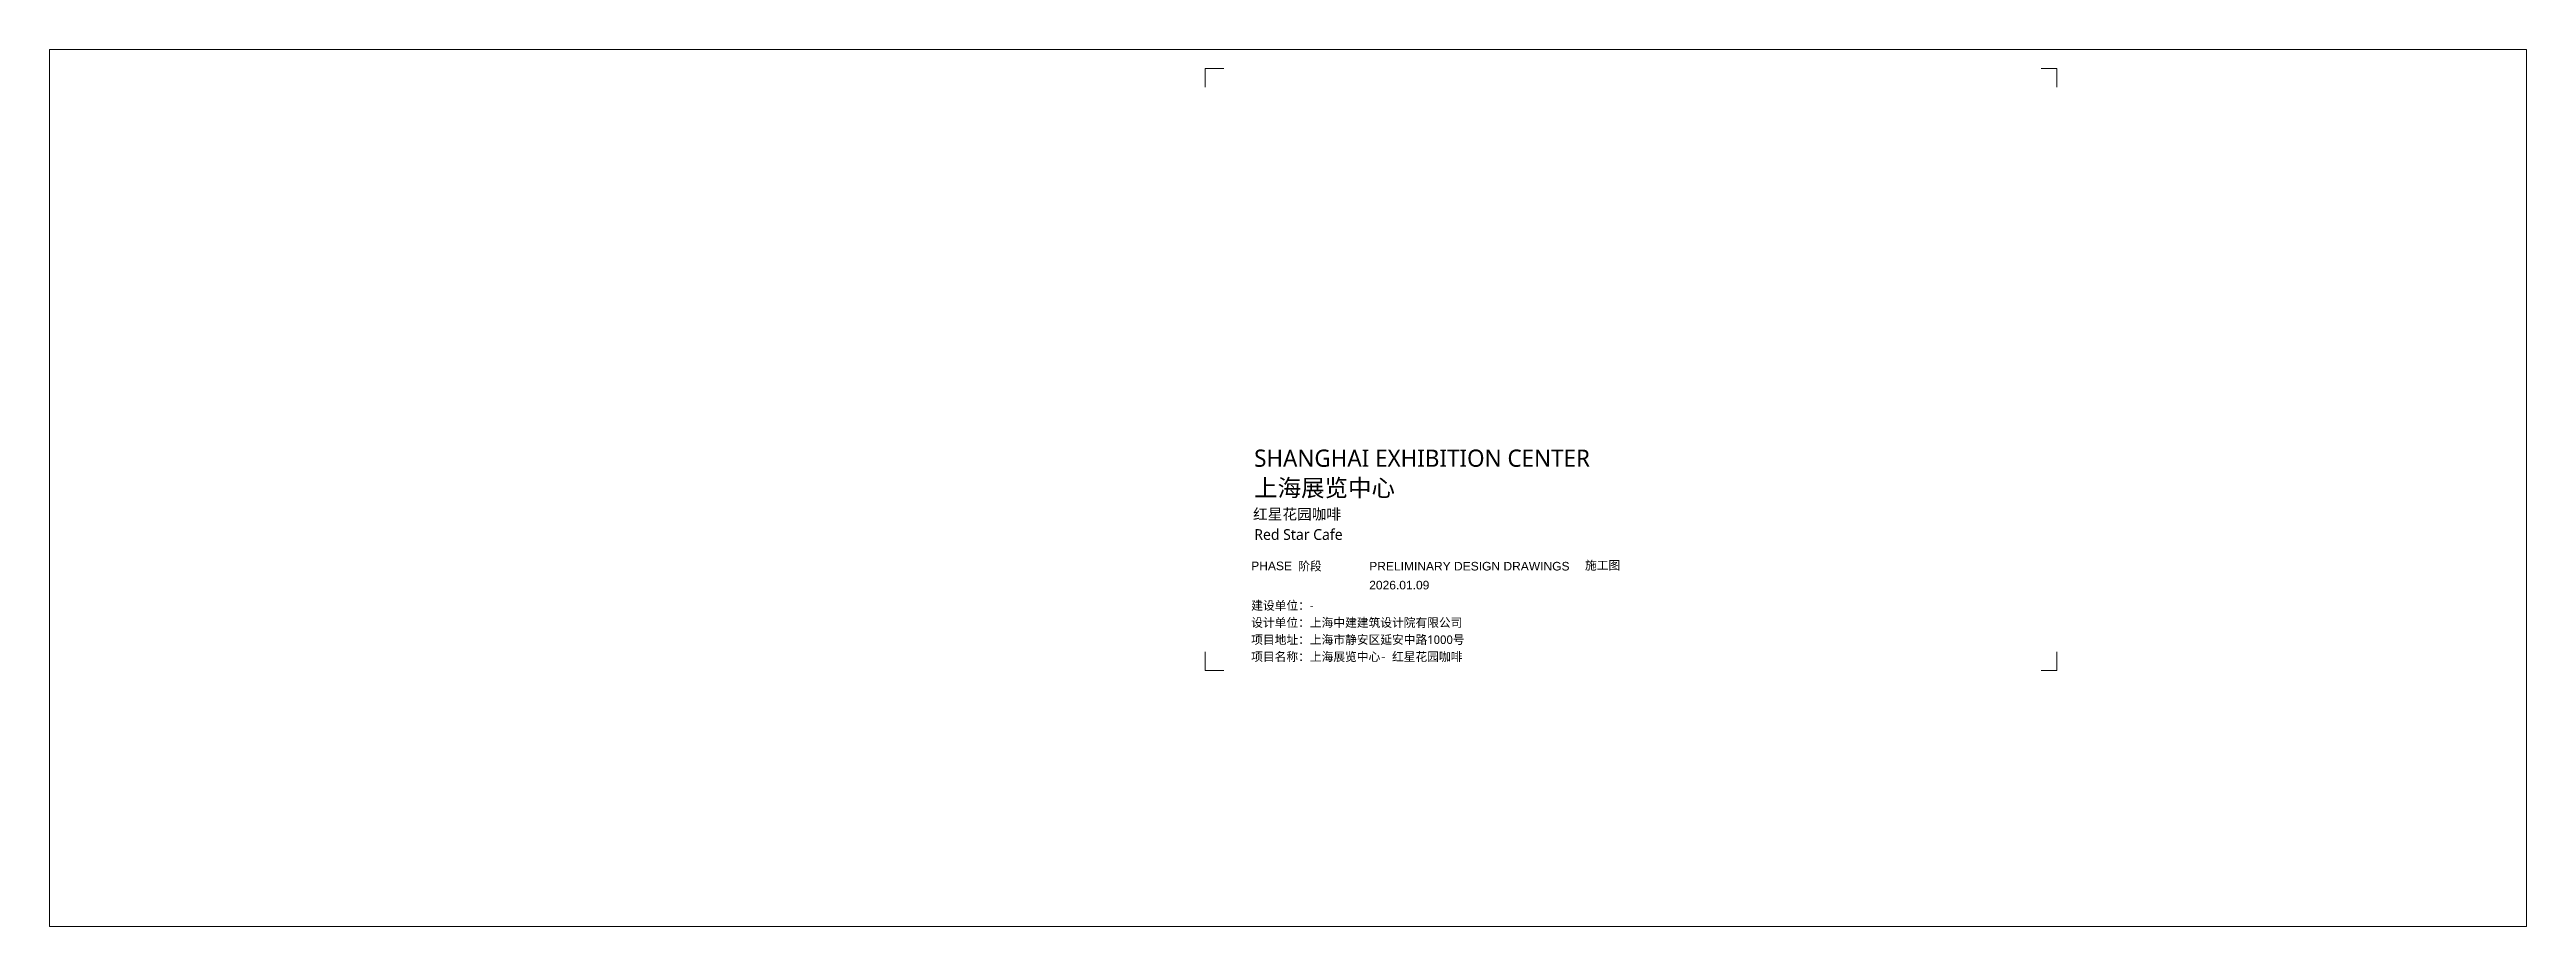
# Paper-space layout 'COVER 封面' of a CAD drawing. Header units: millimetres. Extents: x -806 to 921, y -179 to 433.
import ezdxf

# ---------------------------------------------------------------- set-up
doc = ezdxf.new("R2010")
doc.units = ezdxf.units.MM
doc.layers.add('_ACM-A-SHBD', color=1, linetype='Continuous', lineweight=18)
doc.styles.add('Arial', font='arial.ttf', dxfattribs={"height": 6})
doc.styles.add('微软雅黑', font='Microsoft YaHei.ttf', dxfattribs={"height": 6})
doc.styles.add('微软雅黑_B', font='Microsoft YaHei.ttf', dxfattribs={"height": 8})

psp = doc.layouts.new('COVER 封面')

# ---------------------------------------------------------------- linework, layer by layer
at = {"layer": '_ACM-A-SHBD'}
for p, q in [((13, 420), (0, 420)), ((0, 420), (0, 407)), ((594, 420), (583, 420)), ((594, 407), (594, 420)), ((0, 13), (0, 0)), ((0, 0), (13, 0)), ((583, 0), (594, 0)), ((594, 0), (594, 13))]:
    psp.add_line(p, q, dxfattribs=at)

# ---------------------------------------------------------------- texts
at = {"layer": '_ACM-A-SHBD', "lineweight": 5, "attachment_point": 1}
for s, insert, char_height, width, style in [('\\P\\P {\\H2x;SHANGHAI EXHIBITION CENTER  }', (32.1, 174.1), 6, 274.697, '微软雅黑_B'), ('\\P {\\H2x;上海展览中心 }', (32.1, 143.4), 6, 232.073, '微软雅黑_B'), ('\\P {\\H1.5x;红星花园咖啡 }', (31.7, 121.1), 5, 232.073, '微软雅黑_B'), ('\\P{\\H1.5x; Red Star Cafe }', (31.7, 106.9), 5, 232.073, '微软雅黑_B'), ('PHASE', (32.1, 75.9), 6, 34.633, 'Arial'), ('阶段', (64.9, 75.7), 6, 20.523, '微软雅黑'), ('PRELIMINARY DESIGN DRAWINGS\\P', (114.4, 75.7), 6, 146.945, 'Arial'), ('施工图', (264.9, 76.3), 6, 115.624, '微软雅黑'), ('2026.01.09', (114.4, 62.5), 6, 51.308, 'Arial'), ('{\\fMicrosoft YaHei|b0|i0|c134|p34;建设单位：-}', (32.1, 48.2), 6, 176.269, 'Arial'), ('{\\fMicrosoft YaHei|b0|i0|c134|p34;设计单位：上海中建建筑设计院有限公司}', (32.1, 36.3), 6, 176.269, 'Arial'), ('{\\fMicrosoft YaHei|b0|i0|c134|p34;项目地址：上海市静安区延安中路1000号}', (32.1, 24.4), 6, 274.839, 'Arial'), ('{\\fMicrosoft YaHei|b0|i0|c134|p34;项目名称：\\fSimHei|b0|i0|c134|p49;上海展览中心\\fSimHei|b0|i0|c0|p49;- \\fSimHei|b0|i0|c134|p49;红星花园咖啡}', (32.1, 12.5), 6, 274.839, 'Arial')]:
    psp.add_mtext(s, dxfattribs=dict(at, insert=insert, char_height=char_height, width=width, style=style))

# ---------------------------------------------------------------- viewports
at = {"layer": '0'}
psp.add_viewport(center=(57.8, 127.3), size=(1727.4, 612.116), view_center_point=(57.8, 127.3), view_height=612.116, dxfattribs=at)

doc.saveas('drawing.dxf')
